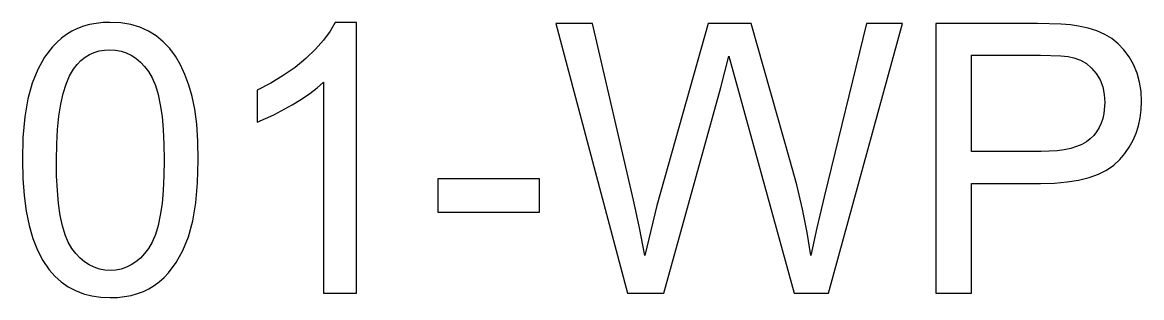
# Model space of a CAD drawing. Header units: millimetres. Extents: x -4.47 to 4.47, y -1.1 to 1.1.
import ezdxf

# ---------------------------------------------------------------- set-up
doc = ezdxf.new("R2010")
doc.units = ezdxf.units.MM
doc.layers.add('LASER_MARK', color=7, linetype='Continuous')

msp = doc.modelspace()

# ---------------------------------------------------------------- linework, layer by layer
at = {"layer": 'LASER_MARK'}
for points in [[(-4.3927, 0.6143), (-4.427, 0.4885), (-4.4516, 0.3441), (-4.4664, 0.181), (-4.4713, -0.0007), (-4.4679, -0.1472), (-4.458, -0.2831), (-4.4413, -0.4084), (-4.418, -0.5232), (-4.388, -0.6274), (-4.3514, -0.721), (-4.3081, -0.8041), (-4.2582, -0.8766), (-4.2116, -0.929), (-4.1609, -0.9743), (-4.106, -1.0127), (-4.0469, -1.0442), (-3.9837, -1.0686), (-3.9162, -1.086), (-3.8446, -1.0965), (-3.7688, -1.1), (-3.7109, -1.098), (-3.6556, -1.0921), (-3.6028, -1.0821), (-3.5526, -1.0682), (-3.5049, -1.0503), (-3.4598, -1.0285), (-3.4172, -1.0027), (-3.3772, -0.9729), (-3.3396, -0.9394), (-3.3045, -0.9027), (-3.2414, -0.8193), (-3.188, -0.7227), (-3.1442, -0.6128), (-3.1101, -0.4872), (-3.0858, -0.3433), (-3.0712, -0.1812), (-3.0663, -0.0007), (-3.0694, 0.1512), (-3.0785, 0.2868), (-3.0936, 0.4058), (-3.1148, 0.5085), (-3.1414, 0.5993), (-3.1725, 0.683), (-3.2082, 0.7595), (-3.2486, 0.8289), (-3.294, 0.8908), (-3.3452, 0.945), (-3.402, 0.9914), (-3.4646, 1.0302), (-3.5327, 1.0607), (-3.606, 1.0825), (-3.6848, 1.0956), (-3.7688, 1.1), (-3.8263, 1.098), (-3.8814, 1.0921), (-3.9339, 1.0822), (-3.9839, 1.0684), (-4.0314, 1.0506), (-4.0765, 1.0289), (-4.119, 1.0032), (-4.159, 0.9736), (-4.1966, 0.9404), (-4.2317, 0.9038), (-4.2949, 0.8206), (-4.3486, 0.7241)], [(-1.801, -1.0633), (-1.801, 1.1), (-1.9715, 1.1), (-2.0121, 1.0296), (-2.0648, 0.9582), (-2.1296, 0.8856), (-2.2066, 0.812), (-2.2931, 0.7405), (-2.3866, 0.6745), (-2.4871, 0.6141), (-2.5946, 0.5592), (-2.5946, 0.3035), (-2.4632, 0.3604), (-2.3161, 0.4401), (-2.2423, 0.4857), (-2.1759, 0.5313), (-2.117, 0.5768), (-2.0655, 0.6224), (-2.0655, -1.0633)], [(0.3623, -1.0633), (0.6532, -1.0633), (1.1103, 0.5783), (1.1735, 0.8311), (1.2411, 0.5783), (1.6952, -1.0633), (1.97, -1.0633), (2.5608, 1.0912), (2.2742, 1.0912), (1.9362, -0.2932), (1.8763, -0.5427), (1.8289, -0.762), (1.7992, -0.5804), (1.7613, -0.3928), (1.7154, -0.199), (1.6614, 0.0007), (1.3528, 1.0912), (1.0089, 1.0912), (0.5989, -0.3637), (0.5019, -0.762), (0.46, -0.5423), (0.4108, -0.3211), (0.083, 1.0912), (-0.2094, 1.0912)], [(2.8268, -1.0633), (3.1119, -1.0633), (3.1119, -0.1874), (3.6645, -0.1874), (3.7743, -0.1844), (3.8754, -0.1755), (3.9676, -0.1606), (4.051, -0.1398), (4.1256, -0.113), (4.1913, -0.0803), (4.2483, -0.0417), (4.2964, 0.0029), (4.3374, 0.0518), (4.3729, 0.1034), (4.403, 0.1576), (4.4276, 0.2144), (4.4467, 0.2738), (4.4603, 0.3359), (4.4685, 0.4007), (4.4713, 0.4681), (4.4672, 0.5465), (4.4549, 0.6216), (4.4345, 0.6935), (4.4059, 0.762), (4.3706, 0.8251), (4.33, 0.8808), (4.2842, 0.9291), (4.2332, 0.9699), (4.1763, 1.0041), (4.1131, 1.0322), (4.0433, 1.0544), (3.9672, 1.0706), (3.9043, 1.0796), (3.8287, 1.086), (3.6395, 1.0912), (2.8268, 1.0912)], [(-4.0752, -0.7069), (-4.1043, -0.6574), (-4.1295, -0.5969), (-4.1509, -0.5253), (-4.1684, -0.4425), (-4.1819, -0.3487), (-4.1916, -0.2438), (-4.1975, -0.1278), (-4.1994, -0.0007), (-4.1973, 0.1267), (-4.1909, 0.2437), (-4.1802, 0.3502), (-4.1652, 0.4464), (-4.146, 0.5321), (-4.1225, 0.6074), (-4.0948, 0.6723), (-4.0627, 0.7267), (-4.0344, 0.7629), (-4.0038, 0.7942), (-3.9708, 0.8208), (-3.9356, 0.8425), (-3.8981, 0.8593), (-3.8583, 0.8714), (-3.8162, 0.8786), (-3.7717, 0.881), (-3.7264, 0.8783), (-3.683, 0.8701), (-3.6414, 0.8564), (-3.6018, 0.8373), (-3.5641, 0.8127), (-3.5283, 0.7827), (-3.4944, 0.7471), (-3.4624, 0.7061), (-3.4333, 0.6568), (-3.4081, 0.5964), (-3.3867, 0.5248), (-3.3693, 0.442), (-3.3557, 0.348), (-3.346, 0.2429), (-3.3402, 0.1267), (-3.3382, -0.0007), (-3.3402, -0.1275), (-3.346, -0.2432), (-3.3557, -0.3479), (-3.3693, -0.4416), (-3.3867, -0.5243), (-3.4081, -0.5959), (-3.4333, -0.6565), (-3.4624, -0.7061), (-3.4943, -0.7475), (-3.5281, -0.7833), (-3.5637, -0.8136), (-3.6011, -0.8384), (-3.6403, -0.8577), (-3.6813, -0.8715), (-3.7242, -0.8797), (-3.7688, -0.8825), (-3.8135, -0.8798), (-3.8563, -0.8715), (-3.8973, -0.8578), (-3.9365, -0.8386), (-3.9739, -0.8139), (-4.0095, -0.7837), (-4.0433, -0.748)], [(3.1119, 0.0669), (3.1119, 0.8369), (3.663, 0.8369), (3.8265, 0.8322), (3.8854, 0.8262), (3.929, 0.8178), (3.9821, 0.7983), (4.0298, 0.7706), (4.0721, 0.7348), (4.109, 0.6907), (4.1389, 0.6402), (4.1603, 0.5847), (4.1731, 0.5244), (4.1774, 0.4593), (4.1701, 0.3712), (4.161, 0.3311), (4.1483, 0.2936), (4.132, 0.2587), (4.112, 0.2264), (4.0885, 0.1968), (4.0613, 0.1697), (4.0297, 0.1456), (3.9932, 0.1247), (3.9517, 0.1071), (3.9051, 0.0926), (3.8536, 0.0813), (3.797, 0.0733), (3.6689, 0.0669)], [(-1.1529, -0.4166), (-0.3402, -0.4166), (-0.3402, -0.1506), (-1.1529, -0.1506)]]:
    msp.add_lwpolyline(points, close=True, dxfattribs=at)

doc.saveas('drawing.dxf')
